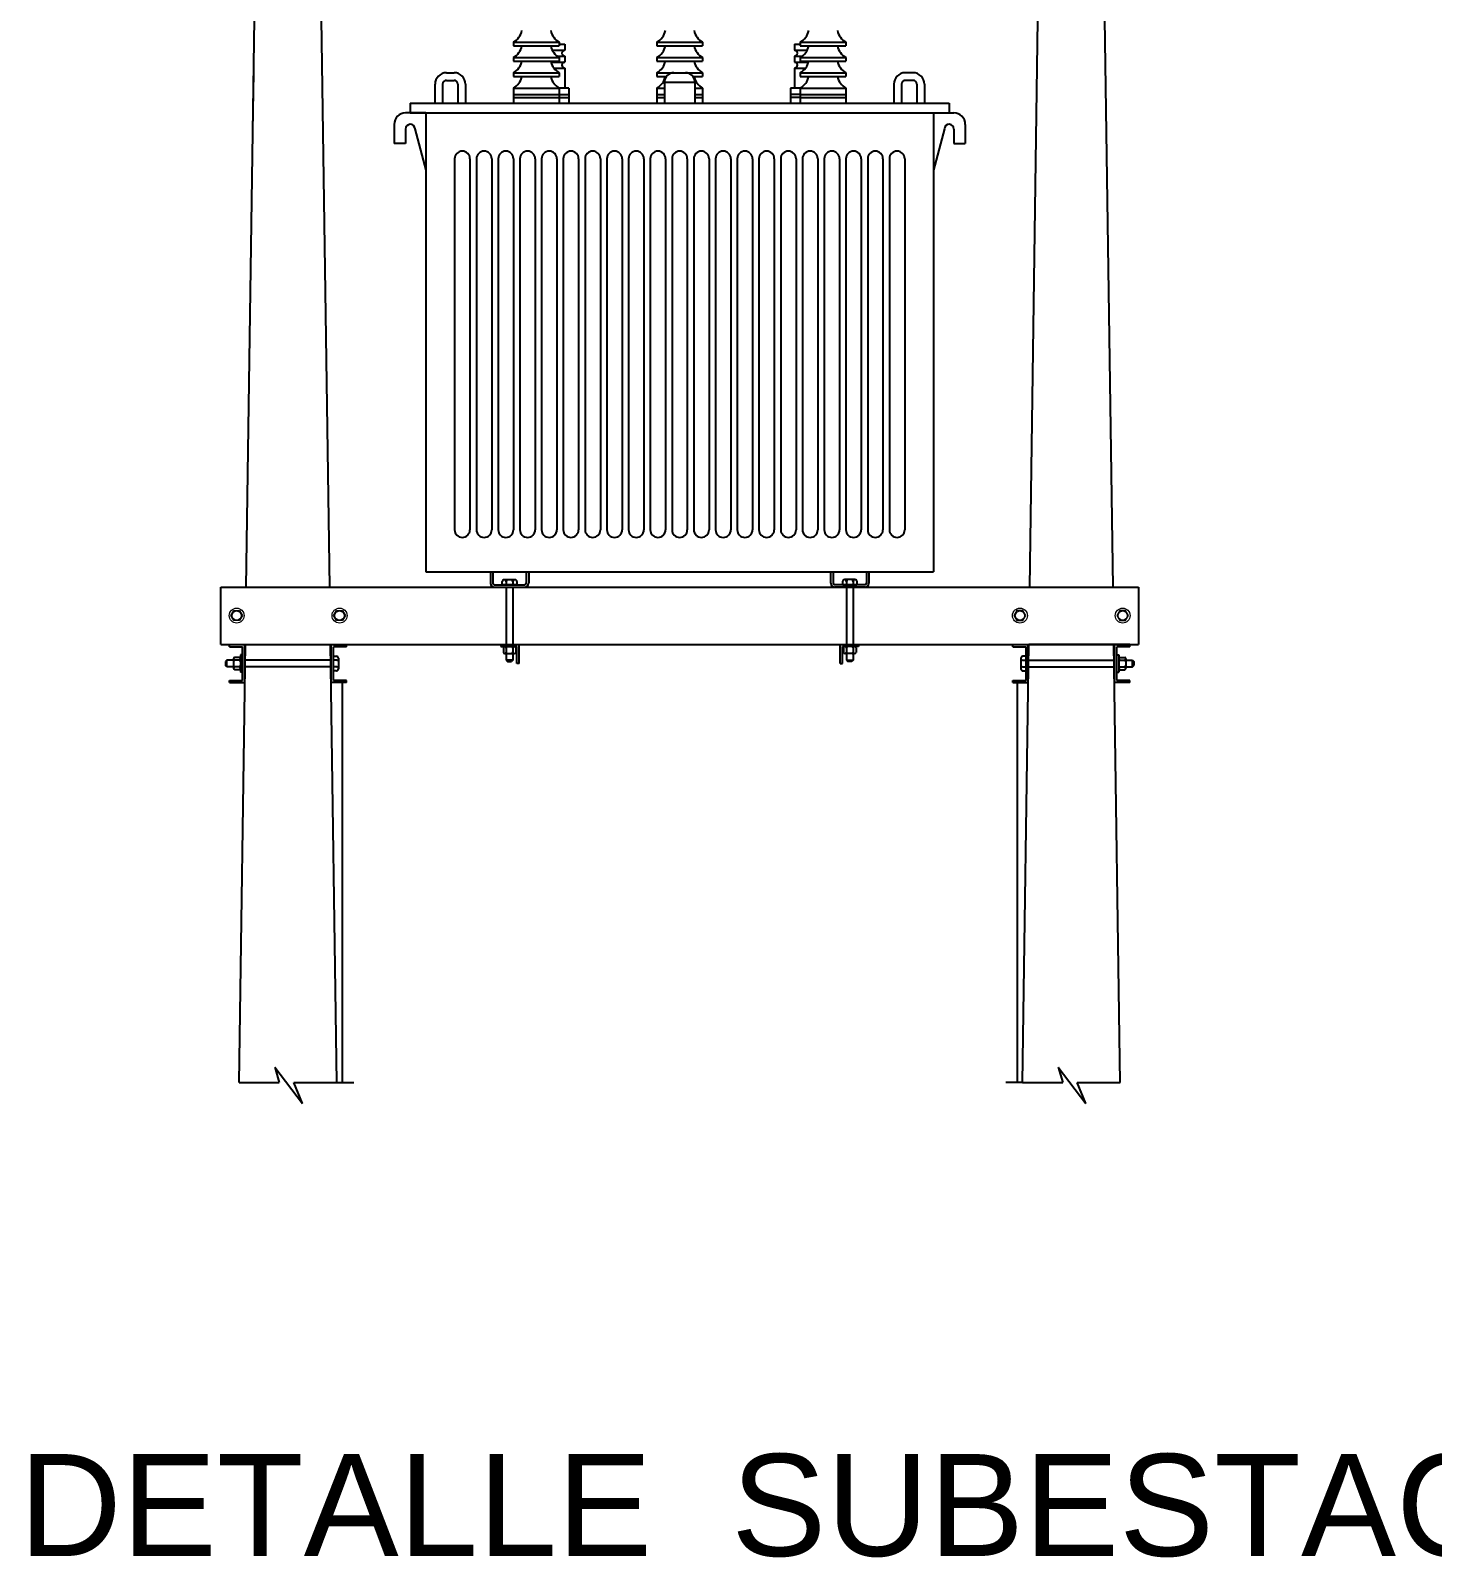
# Model space of a CAD drawing. Header units: millimetres. Extents: x 3057.5 to 3131.2, y 1715.9 to 1738.7.
# Drawn here: x 3104.88 to 3118.63, y 1715.91 to 1730.88 of the extents above; entities that cross this region are included whole.
import ezdxf

# ---------------------------------------------------------------- set-up
doc = ezdxf.new("R2010")
doc.units = ezdxf.units.MM
doc.linetypes.add('ACAD_ISO02W100', pattern=[15, 12, -3])
doc.styles.get("Standard").update_dxf_attribs({"font": 'arial.ttf'})

msp = doc.modelspace()

# ---------------------------------------------------------------- linework, layer by layer
at = {"color": 177, "linetype": 'ACAD_ISO02W100', "true_color": 0x293189}
for p, q in [((3107, 1725.421), (3107.145, 1735.508)), ((3107.819, 1725.421), (3107.723, 1732.127)), ((3106.931, 1720.562), (3106.992, 1724.859)), ((3107.889, 1720.562), (3107.827, 1724.859)), ((3107.279, 1720.713), (3107.552, 1720.358)), ((3107.279, 1720.713), (3107.324, 1720.562)), ((3114.963, 1720.713), (3115.236, 1720.358)), ((3114.963, 1720.713), (3115.008, 1720.562)), ((3106.931, 1720.562), (3107.324, 1720.562)), ((3107.552, 1720.358), (3107.466, 1720.562)), ((3107.466, 1720.562), (3107.889, 1720.562)), ((3114.614, 1720.562), (3115.008, 1720.562)), ((3115.15, 1720.562), (3115.572, 1720.562)), ((3115.236, 1720.358), (3115.15, 1720.562))]:
    msp.add_line(p, q, dxfattribs=at)
at = {"color": 177, "true_color": 0x293189}
for p, q in [((3115.502, 1725.421), (3115.391, 1733.188)), ((3114.684, 1725.421), (3114.78, 1732.127)), ((3109.55, 1725.478), (3109.55, 1725.444)), ((3109.55, 1725.421), (3109.55, 1724.859)), ((3109.615, 1725.478), (3109.615, 1725.444)), ((3109.615, 1725.421), (3109.615, 1724.859)), ((3112.888, 1725.478), (3112.888, 1725.444)), ((3112.888, 1725.421), (3112.888, 1724.859)), ((3112.952, 1725.478), (3112.952, 1725.444)), ((3112.952, 1725.421), (3112.952, 1724.859)), ((3109.498, 1724.838), (3109.654, 1724.838)), ((3109.522, 1724.826), (3109.522, 1724.781)), ((3109.536, 1724.769), (3109.629, 1724.769)), ((3109.55, 1724.826), (3109.55, 1724.781)), ((3109.55, 1724.769), (3109.55, 1724.704)), ((3109.563, 1724.838), (3109.602, 1724.838)), ((3109.563, 1724.769), (3109.602, 1724.769)), ((3109.615, 1724.826), (3109.615, 1724.781)), ((3109.615, 1724.769), (3109.615, 1724.704)), ((3109.643, 1724.826), (3109.643, 1724.781)), ((3113.005, 1724.838), (3112.849, 1724.838)), ((3112.859, 1724.826), (3112.859, 1724.781)), ((3112.967, 1724.769), (3112.873, 1724.769)), ((3112.888, 1724.826), (3112.888, 1724.781)), ((3112.888, 1724.769), (3112.888, 1724.704)), ((3112.94, 1724.838), (3112.9, 1724.838)), ((3112.94, 1724.769), (3112.9, 1724.769)), ((3112.952, 1724.826), (3112.952, 1724.781)), ((3112.952, 1724.769), (3112.952, 1724.704)), ((3112.981, 1724.826), (3112.981, 1724.781)), ((3114.614, 1720.562), (3114.676, 1724.859)), ((3115.572, 1720.562), (3115.51, 1724.859)), ((3106.809, 1724.704), (3106.796, 1724.69)), ((3106.796, 1724.69), (3106.796, 1724.652)), ((3106.809, 1724.639), (3106.796, 1724.652)), ((3106.875, 1724.704), (3106.809, 1724.704)), ((3106.809, 1724.639), (3106.809, 1724.704)), ((3106.875, 1724.639), (3106.809, 1724.639)), ((3106.875, 1724.718), (3106.875, 1724.625)), ((3106.875, 1724.691), (3106.875, 1724.652)), ((3106.931, 1724.732), (3106.887, 1724.732)), ((3106.931, 1724.704), (3106.887, 1724.704)), ((3106.931, 1724.639), (3106.887, 1724.639)), ((3106.943, 1724.756), (3106.943, 1724.587)), ((3106.943, 1724.691), (3106.943, 1724.652)), ((3107.832, 1724.704), (3106.987, 1724.704)), ((3107.832, 1724.639), (3106.987, 1724.639)), ((3107.889, 1724.704), (3107.855, 1724.704)), ((3107.889, 1724.639), (3107.855, 1724.639)), ((3109.55, 1724.704), (3109.563, 1724.691)), ((3109.615, 1724.704), (3109.55, 1724.704)), ((3109.563, 1724.691), (3109.602, 1724.691)), ((3109.615, 1724.704), (3109.602, 1724.691)), ((3112.888, 1724.704), (3112.952, 1724.704)), ((3112.888, 1724.704), (3112.901, 1724.691)), ((3112.939, 1724.691), (3112.901, 1724.691)), ((3112.952, 1724.704), (3112.939, 1724.691)), ((3114.614, 1724.704), (3114.648, 1724.704)), ((3114.614, 1724.639), (3114.648, 1724.639)), ((3114.67, 1724.704), (3115.516, 1724.704)), ((3114.67, 1724.639), (3115.516, 1724.639)), ((3115.559, 1724.756), (3115.559, 1724.587)), ((3115.559, 1724.691), (3115.559, 1724.652)), ((3115.571, 1724.732), (3115.616, 1724.732)), ((3115.571, 1724.704), (3115.616, 1724.704)), ((3115.571, 1724.639), (3115.616, 1724.639)), ((3115.628, 1724.718), (3115.628, 1724.625)), ((3115.628, 1724.704), (3115.693, 1724.704)), ((3115.628, 1724.691), (3115.628, 1724.652)), ((3115.628, 1724.639), (3115.693, 1724.639)), ((3115.693, 1724.639), (3115.693, 1724.704)), ((3115.693, 1724.704), (3115.707, 1724.69)), ((3115.693, 1724.639), (3115.707, 1724.652)), ((3115.707, 1724.69), (3115.707, 1724.652)), ((3106.931, 1724.611), (3106.887, 1724.611)), ((3115.571, 1724.611), (3115.616, 1724.611))]:
    msp.add_line(p, q, dxfattribs=at)
at = {"color": 177, "linetype": 'Continuous', "true_color": 0x293189}
for p, q in [((3109.62, 1730.765), (3110.07, 1730.765)), ((3109.62, 1730.765), (3110.07, 1730.765)), ((3109.62, 1730.765), (3109.62, 1730.729)), ((3110.07, 1730.765), (3110.07, 1730.729)), ((3111.026, 1730.765), (3111.476, 1730.765)), ((3111.026, 1730.765), (3111.476, 1730.765)), ((3111.026, 1730.765), (3111.026, 1730.729)), ((3111.476, 1730.765), (3111.476, 1730.729)), ((3112.432, 1730.765), (3112.882, 1730.765)), ((3112.432, 1730.765), (3112.882, 1730.765)), ((3112.432, 1730.765), (3112.432, 1730.729)), ((3112.882, 1730.765), (3112.882, 1730.729)), ((3109.62, 1730.729), (3110.07, 1730.729)), ((3109.62, 1730.615), (3110.07, 1730.615)), ((3109.62, 1730.615), (3109.62, 1730.579)), ((3110.001, 1730.687), (3110.126, 1730.687)), ((3110.051, 1730.628), (3110.126, 1730.628)), ((3110.07, 1730.746), (3110.126, 1730.746)), ((3110.07, 1730.615), (3110.07, 1730.579)), ((3110.126, 1730.746), (3110.126, 1730.687)), ((3110.126, 1730.628), (3110.126, 1730.57)), ((3111.026, 1730.729), (3111.476, 1730.729)), ((3111.026, 1730.615), (3111.476, 1730.615)), ((3111.026, 1730.615), (3111.026, 1730.579)), ((3111.476, 1730.615), (3111.476, 1730.579)), ((3112.376, 1730.746), (3112.376, 1730.687)), ((3112.376, 1730.746), (3112.432, 1730.746)), ((3112.376, 1730.687), (3112.502, 1730.687)), ((3112.376, 1730.628), (3112.376, 1730.57)), ((3112.376, 1730.628), (3112.452, 1730.628)), ((3112.432, 1730.729), (3112.882, 1730.729)), ((3112.432, 1730.615), (3112.882, 1730.615)), ((3112.432, 1730.615), (3112.432, 1730.579)), ((3112.882, 1730.615), (3112.882, 1730.579)), ((3108.964, 1730.465), (3109.039, 1730.465)), ((3109.62, 1730.579), (3110.07, 1730.579)), ((3109.62, 1730.465), (3110.07, 1730.465)), ((3109.62, 1730.465), (3109.62, 1730.429)), ((3109.988, 1730.57), (3110.126, 1730.57)), ((3110.018, 1730.51), (3110.126, 1730.51)), ((3110.07, 1730.465), (3110.07, 1730.429)), ((3110.126, 1730.51), (3110.126, 1730.315)), ((3111.026, 1730.579), (3111.476, 1730.579)), ((3111.026, 1730.465), (3111.476, 1730.465)), ((3111.026, 1730.465), (3111.026, 1730.429)), ((3111.195, 1730.465), (3111.307, 1730.465)), ((3111.476, 1730.465), (3111.476, 1730.429)), ((3112.376, 1730.57), (3112.514, 1730.57)), ((3112.376, 1730.51), (3112.376, 1730.315)), ((3112.376, 1730.51), (3112.485, 1730.51)), ((3112.432, 1730.579), (3112.882, 1730.579)), ((3112.432, 1730.465), (3112.882, 1730.465)), ((3112.432, 1730.465), (3112.432, 1730.429)), ((3112.882, 1730.465), (3112.882, 1730.429)), ((3113.539, 1730.465), (3113.464, 1730.465)), ((3108.851, 1730.353), (3108.851, 1730.165)), ((3108.926, 1730.353), (3108.926, 1730.165)), ((3108.964, 1730.39), (3109.039, 1730.39)), ((3109.076, 1730.353), (3109.076, 1730.165)), ((3109.151, 1730.353), (3109.151, 1730.165)), ((3109.62, 1730.429), (3110.07, 1730.429)), ((3109.62, 1730.315), (3110.07, 1730.315)), ((3109.62, 1730.315), (3109.62, 1730.165)), ((3110.164, 1730.315), (3110.07, 1730.315)), ((3110.07, 1730.315), (3110.07, 1730.165)), ((3110.164, 1730.315), (3110.164, 1730.165)), ((3111.026, 1730.429), (3111.121, 1730.429)), ((3111.026, 1730.315), (3111.101, 1730.315)), ((3111.026, 1730.315), (3111.026, 1730.165)), ((3111.026, 1730.315), (3111.101, 1730.315)), ((3111.026, 1730.315), (3111.026, 1730.165)), ((3111.101, 1730.371), (3111.401, 1730.371)), ((3111.101, 1730.371), (3111.101, 1730.165)), ((3111.214, 1730.371), (3111.289, 1730.371)), ((3111.382, 1730.429), (3111.476, 1730.429)), ((3111.401, 1730.371), (3111.401, 1730.165)), ((3111.401, 1730.315), (3111.476, 1730.315)), ((3111.401, 1730.315), (3111.476, 1730.315)), ((3111.476, 1730.315), (3111.476, 1730.165)), ((3111.476, 1730.315), (3111.476, 1730.165)), ((3112.432, 1730.315), (3112.339, 1730.315)), ((3112.339, 1730.315), (3112.339, 1730.165)), ((3112.432, 1730.429), (3112.882, 1730.429)), ((3112.432, 1730.315), (3112.882, 1730.315)), ((3112.432, 1730.315), (3112.432, 1730.165)), ((3112.882, 1730.315), (3112.882, 1730.165)), ((3113.351, 1730.353), (3113.351, 1730.165)), ((3113.426, 1730.353), (3113.426, 1730.165)), ((3113.539, 1730.39), (3113.464, 1730.39)), ((3113.576, 1730.353), (3113.576, 1730.165)), ((3113.651, 1730.353), (3113.651, 1730.165)), ((3108.607, 1730.165), (3113.895, 1730.165)), ((3108.607, 1730.165), (3108.607, 1730.071)), ((3109.62, 1730.25), (3110.07, 1730.25)), ((3109.62, 1730.223), (3110.07, 1730.223)), ((3110.07, 1730.25), (3110.164, 1730.25)), ((3110.07, 1730.223), (3110.164, 1730.223)), ((3111.026, 1730.25), (3111.101, 1730.25)), ((3111.026, 1730.25), (3111.101, 1730.25)), ((3111.026, 1730.223), (3111.101, 1730.223)), ((3111.026, 1730.223), (3111.101, 1730.223)), ((3111.401, 1730.25), (3111.476, 1730.25)), ((3111.401, 1730.25), (3111.476, 1730.25)), ((3111.401, 1730.223), (3111.476, 1730.223)), ((3111.401, 1730.223), (3111.476, 1730.223)), ((3112.432, 1730.25), (3112.339, 1730.25)), ((3112.432, 1730.223), (3112.339, 1730.223)), ((3112.432, 1730.25), (3112.882, 1730.25)), ((3112.432, 1730.223), (3112.882, 1730.223)), ((3113.895, 1730.165), (3113.895, 1730.071)), ((3108.763, 1730.071), (3108.563, 1730.071)), ((3108.607, 1730.071), (3113.895, 1730.071)), ((3108.763, 1730.071), (3108.763, 1725.571)), ((3113.739, 1730.071), (3113.739, 1725.571)), ((3113.739, 1730.071), (3113.94, 1730.071)), ((3108.45, 1729.959), (3108.45, 1729.771)), ((3108.563, 1729.913), (3108.563, 1729.771)), ((3108.655, 1729.914), (3108.763, 1729.509)), ((3113.847, 1729.914), (3113.739, 1729.509)), ((3113.94, 1729.913), (3113.94, 1729.771)), ((3114.052, 1729.959), (3114.052, 1729.771)), ((3108.563, 1729.771), (3108.45, 1729.771)), ((3113.94, 1729.771), (3114.052, 1729.771)), ((3109.044, 1729.621), (3109.044, 1725.984)), ((3109.194, 1729.621), (3109.194, 1725.984)), ((3109.258, 1729.621), (3109.258, 1725.984)), ((3109.408, 1729.621), (3109.408, 1725.984)), ((3109.471, 1729.621), (3109.471, 1725.984)), ((3109.621, 1729.621), (3109.621, 1725.984)), ((3109.684, 1729.621), (3109.684, 1725.984)), ((3109.834, 1729.621), (3109.834, 1725.984)), ((3109.897, 1729.621), (3109.897, 1725.984)), ((3110.047, 1729.621), (3110.047, 1725.984)), ((3110.11, 1729.621), (3110.11, 1725.984)), ((3110.26, 1729.621), (3110.26, 1725.984)), ((3110.323, 1729.621), (3110.323, 1725.984)), ((3110.473, 1729.621), (3110.473, 1725.984)), ((3110.537, 1729.621), (3110.537, 1725.984)), ((3110.687, 1729.621), (3110.687, 1725.984)), ((3110.75, 1729.621), (3110.75, 1725.984)), ((3110.9, 1729.621), (3110.9, 1725.984)), ((3110.963, 1729.621), (3110.963, 1725.984)), ((3111.113, 1729.621), (3111.113, 1725.984)), ((3111.176, 1729.621), (3111.176, 1725.984)), ((3111.326, 1729.621), (3111.326, 1725.984)), ((3111.389, 1729.621), (3111.389, 1725.984)), ((3111.539, 1729.621), (3111.539, 1725.984)), ((3111.603, 1729.621), (3111.603, 1725.984)), ((3111.753, 1729.621), (3111.753, 1725.984)), ((3111.816, 1729.621), (3111.816, 1725.984)), ((3111.966, 1729.621), (3111.966, 1725.984)), ((3112.029, 1729.621), (3112.029, 1725.984)), ((3112.179, 1729.621), (3112.179, 1725.984)), ((3112.242, 1729.621), (3112.242, 1725.984)), ((3112.392, 1729.621), (3112.392, 1725.984)), ((3112.455, 1729.621), (3112.455, 1725.984)), ((3112.605, 1729.621), (3112.605, 1725.984)), ((3112.669, 1729.621), (3112.669, 1725.984)), ((3112.819, 1729.621), (3112.819, 1725.984)), ((3112.882, 1729.621), (3112.882, 1725.984)), ((3113.032, 1729.621), (3113.032, 1725.984)), ((3113.095, 1729.621), (3113.095, 1725.984)), ((3113.245, 1729.621), (3113.245, 1725.984)), ((3113.308, 1729.621), (3113.308, 1725.984)), ((3113.458, 1729.621), (3113.458, 1725.984)), ((3108.763, 1725.571), (3113.739, 1725.571)), ((3109.395, 1725.571), (3109.395, 1725.459)), ((3109.417, 1725.571), (3109.417, 1725.459)), ((3109.747, 1725.571), (3109.747, 1725.459)), ((3109.77, 1725.571), (3109.77, 1725.459)), ((3112.732, 1725.571), (3112.732, 1725.459)), ((3112.755, 1725.571), (3112.755, 1725.459)), ((3113.085, 1725.571), (3113.085, 1725.459)), ((3113.107, 1725.571), (3113.107, 1725.459)), ((3106.751, 1724.859), (3106.751, 1725.421)), ((3106.751, 1725.421), (3115.751, 1725.421)), ((3108.427, 1725.421), (3114.076, 1725.421)), ((3109.432, 1725.444), (3109.732, 1725.444)), ((3109.432, 1725.421), (3109.732, 1725.421)), ((3113.07, 1725.444), (3112.77, 1725.444)), ((3113.07, 1725.421), (3112.77, 1725.421)), ((3115.751, 1725.421), (3115.751, 1724.859)), ((3106.751, 1724.859), (3115.751, 1724.859))]:
    msp.add_line(p, q, dxfattribs=at)
at = {"color": 177, "linetype": 'Continuous', "ltscale": 0.13, "true_color": 0x293189}
for p, q in [((3109.732, 1725.421), (3112.77, 1725.421)), ((3106.837, 1724.836), (3106.837, 1724.859)), ((3106.837, 1724.859), (3107.244, 1724.859)), ((3106.837, 1724.836), (3106.964, 1724.836)), ((3106.964, 1724.506), (3106.964, 1724.836)), ((3106.987, 1724.484), (3106.987, 1724.859)), ((3106.992, 1724.859), (3107.827, 1724.859)), ((3107.832, 1724.484), (3107.832, 1724.859)), ((3107.855, 1724.506), (3107.855, 1724.836)), ((3107.982, 1724.836), (3107.855, 1724.836)), ((3107.982, 1724.836), (3107.982, 1724.859)), ((3109.498, 1724.859), (3109.498, 1724.838)), ((3109.498, 1724.859), (3109.667, 1724.859)), ((3109.498, 1724.859), (3109.498, 1724.838)), ((3109.654, 1724.671), (3109.654, 1724.838)), ((3109.676, 1724.671), (3109.676, 1724.859)), ((3112.826, 1724.859), (3113.014, 1724.859)), ((3112.826, 1724.671), (3112.826, 1724.859)), ((3112.835, 1724.859), (3113.005, 1724.859)), ((3112.849, 1724.671), (3112.849, 1724.838)), ((3113.005, 1724.859), (3113.005, 1724.838)), ((3114.52, 1724.836), (3114.52, 1724.859)), ((3114.52, 1724.836), (3114.648, 1724.836)), ((3114.648, 1724.506), (3114.648, 1724.836)), ((3114.67, 1724.484), (3114.67, 1724.859)), ((3115.51, 1724.859), (3114.676, 1724.859)), ((3115.666, 1724.859), (3115.259, 1724.859)), ((3115.516, 1724.484), (3115.516, 1724.859)), ((3115.666, 1724.836), (3115.538, 1724.836)), ((3115.538, 1724.506), (3115.538, 1724.836)), ((3115.666, 1724.836), (3115.666, 1724.859)), ((3106.964, 1724.756), (3106.943, 1724.756)), ((3106.964, 1724.587), (3106.964, 1724.756)), ((3109.676, 1724.671), (3109.654, 1724.671)), ((3112.826, 1724.671), (3112.849, 1724.671)), ((3115.538, 1724.756), (3115.559, 1724.756)), ((3115.538, 1724.587), (3115.538, 1724.756)), ((3106.837, 1724.484), (3106.837, 1724.506)), ((3106.837, 1724.506), (3106.964, 1724.506)), ((3106.837, 1724.484), (3106.987, 1724.484)), ((3106.964, 1724.587), (3106.943, 1724.587)), ((3107.982, 1724.484), (3107.832, 1724.484)), ((3107.982, 1724.506), (3107.855, 1724.506)), ((3107.942, 1724.484), (3107.942, 1720.562)), ((3107.982, 1724.484), (3107.982, 1724.506)), ((3114.52, 1724.484), (3114.52, 1724.506)), ((3114.52, 1724.506), (3114.648, 1724.506)), ((3114.52, 1724.484), (3114.67, 1724.484)), ((3114.561, 1724.484), (3114.561, 1720.562)), ((3115.666, 1724.484), (3115.516, 1724.484)), ((3115.538, 1724.587), (3115.559, 1724.587)), ((3115.666, 1724.506), (3115.538, 1724.506)), ((3115.666, 1724.484), (3115.666, 1724.506)), ((3107.889, 1720.562), (3108.055, 1720.562)), ((3114.614, 1720.562), (3114.451, 1720.562))]:
    msp.add_line(p, q, dxfattribs=at)
at = {"color": 177, "linetype": 'Continuous', "lineweight": 13, "ltscale": 0.13, "true_color": 0x293189}
for p, q in [((3106.848, 1725.142), (3106.877, 1725.192)), ((3106.877, 1725.092), (3106.848, 1725.142)), ((3106.877, 1725.192), (3106.935, 1725.192)), ((3106.935, 1725.092), (3106.877, 1725.092)), ((3106.935, 1725.192), (3106.964, 1725.142)), ((3106.964, 1725.142), (3106.935, 1725.092)), ((3107.857, 1725.142), (3107.886, 1725.192)), ((3107.886, 1725.092), (3107.857, 1725.142)), ((3107.886, 1725.192), (3107.944, 1725.192)), ((3107.944, 1725.092), (3107.886, 1725.092)), ((3107.944, 1725.192), (3107.973, 1725.142)), ((3107.973, 1725.142), (3107.944, 1725.092)), ((3114.559, 1725.192), (3114.53, 1725.142)), ((3114.53, 1725.142), (3114.559, 1725.092)), ((3114.616, 1725.192), (3114.559, 1725.192)), ((3114.559, 1725.092), (3114.616, 1725.092)), ((3114.645, 1725.142), (3114.616, 1725.192)), ((3114.616, 1725.092), (3114.645, 1725.142)), ((3115.568, 1725.192), (3115.539, 1725.142)), ((3115.539, 1725.142), (3115.568, 1725.092)), ((3115.625, 1725.192), (3115.568, 1725.192)), ((3115.568, 1725.092), (3115.625, 1725.092)), ((3115.654, 1725.142), (3115.625, 1725.192)), ((3115.625, 1725.092), (3115.654, 1725.142))]:
    msp.add_line(p, q, dxfattribs=at)
at = {"color": 177, "linetype": 'ByBlock', "true_color": 0x293189}
msp.add_lwpolyline([(3107.065, 1729.901), (3107.073, 1730.465)], dxfattribs=at)
at = {"color": 177, "true_color": 0x293189}
for points in [[(3109.654, 1725.475), (3109.654, 1725.45, -0.414214), (3109.648, 1725.444), (3109.517, 1725.444, -0.414214), (3109.511, 1725.45), (3109.511, 1725.475)], [(3112.848, 1725.475), (3112.848, 1725.45, 0.414214), (3112.854, 1725.444), (3112.986, 1725.444, 0.414214), (3112.992, 1725.45), (3112.992, 1725.475)], [(3107.886, 1724.6), (3107.861, 1724.6, -0.414214), (3107.855, 1724.606), (3107.855, 1724.737, -0.414214), (3107.861, 1724.743), (3107.886, 1724.743)], [(3114.616, 1724.6), (3114.642, 1724.6, 0.414214), (3114.648, 1724.606), (3114.648, 1724.737, 0.414214), (3114.642, 1724.743), (3114.616, 1724.743)]]:
    msp.add_lwpolyline(points, format="xyb", dxfattribs=at)
for points in [[(3109.529, 1725.494), (3109.636, 1725.494)], [(3112.973, 1725.494), (3112.867, 1725.494)], [(3107.905, 1724.725), (3107.905, 1724.618)], [(3114.598, 1724.725), (3114.598, 1724.618)]]:
    msp.add_lwpolyline(points, dxfattribs=at)
at = {"color": 177, "linetype": 'Continuous', "lineweight": 13, "ltscale": 0.13, "true_color": 0x293189}
for centre, radius in [((3106.906, 1725.142), 0.0733), ((3106.906, 1725.142), 0.0448), ((3107.915, 1725.142), 0.0733), ((3107.915, 1725.142), 0.0448), ((3114.588, 1725.142), 0.0733), ((3114.588, 1725.142), 0.0448), ((3115.596, 1725.142), 0.0733), ((3115.596, 1725.142), 0.0448)]:
    msp.add_circle(centre, radius, dxfattribs=at)
at = {"color": 177, "linetype": 'Continuous', "true_color": 0x293189}
for centre, radius, start, end in [((3109.539, 1730.912), 0.168, 298.707, 348.4341), ((3110.151, 1730.912), 0.168, 191.5659, 241.293), ((3110.946, 1730.912), 0.168, 298.707, 348.4341), ((3111.557, 1730.912), 0.168, 191.5659, 241.293), ((3112.352, 1730.912), 0.168, 298.707, 348.4341), ((3112.963, 1730.912), 0.168, 191.5659, 241.293), ((3109.539, 1730.762), 0.168, 298.707, 348.4341), ((3110.151, 1730.762), 0.168, 191.5659, 241.293), ((3110.126, 1730.657), 0.0298, 90, 270), ((3110.946, 1730.762), 0.168, 298.707, 348.4341), ((3111.557, 1730.762), 0.168, 191.5659, 241.293), ((3112.376, 1730.657), 0.0298, 270, 90), ((3112.352, 1730.762), 0.168, 298.707, 348.4341), ((3112.963, 1730.762), 0.168, 191.5659, 241.293), ((3108.964, 1730.353), 0.112, 90, 180), ((3109.039, 1730.353), 0.112, 0, 90), ((3109.539, 1730.612), 0.168, 298.707, 348.4341), ((3110.151, 1730.612), 0.168, 191.5659, 241.293), ((3110.126, 1730.54), 0.0298, 90, 270), ((3110.946, 1730.612), 0.168, 298.707, 348.4341), ((3111.195, 1730.371), 0.0937, 90, 180), ((3111.307, 1730.371), 0.0937, 0, 90), ((3111.557, 1730.612), 0.168, 191.5659, 241.293), ((3112.376, 1730.54), 0.0298, 270, 90), ((3112.352, 1730.612), 0.168, 298.707, 348.4341), ((3112.963, 1730.612), 0.168, 191.5659, 241.293), ((3113.464, 1730.353), 0.112, 90, 180), ((3113.539, 1730.353), 0.112, 0, 90), ((3108.964, 1730.353), 0.0375, 90, 180), ((3109.039, 1730.353), 0.0375, 0, 90), ((3109.539, 1730.462), 0.168, 298.707, 348.4341), ((3110.151, 1730.462), 0.168, 191.5659, 241.293), ((3110.946, 1730.462), 0.168, 298.707, 348.4341), ((3111.557, 1730.462), 0.168, 191.5659, 241.293), ((3112.352, 1730.462), 0.168, 298.707, 348.4341), ((3112.963, 1730.462), 0.168, 191.5659, 241.293), ((3113.464, 1730.353), 0.0375, 90, 180), ((3113.539, 1730.353), 0.0375, 0, 90), ((3108.563, 1729.959), 0.112, 90, 180), ((3113.94, 1729.959), 0.112, 0, 90), ((3108.609, 1729.913), 0.0464, 2.0305, 180), ((3113.894, 1729.913), 0.0464, 0, 177.9695), ((3109.119, 1729.621), 0.075, 0, 180), ((3109.333, 1729.621), 0.075, 0, 180), ((3109.546, 1729.621), 0.075, 0, 180), ((3109.759, 1729.621), 0.075, 0, 180), ((3109.972, 1729.621), 0.075, 0, 180), ((3110.185, 1729.621), 0.075, 0, 180), ((3110.398, 1729.621), 0.075, 0, 180), ((3110.612, 1729.621), 0.075, 0, 180), ((3110.825, 1729.621), 0.075, 0, 180), ((3111.038, 1729.621), 0.075, 0, 180), ((3111.251, 1729.621), 0.075, 0, 180), ((3111.464, 1729.621), 0.075, 0, 180), ((3111.678, 1729.621), 0.075, 0, 180), ((3111.891, 1729.621), 0.075, 0, 180), ((3112.104, 1729.621), 0.075, 0, 180), ((3112.317, 1729.621), 0.075, 0, 180), ((3112.53, 1729.621), 0.075, 0, 180), ((3112.744, 1729.621), 0.075, 0, 180), ((3112.957, 1729.621), 0.075, 0, 180), ((3113.17, 1729.621), 0.075, 0, 180), ((3113.383, 1729.621), 0.075, 0, 180), ((3109.119, 1725.984), 0.075, 180, 0), ((3109.333, 1725.984), 0.075, 180, 0), ((3109.546, 1725.984), 0.075, 180, 0), ((3109.759, 1725.984), 0.075, 180, 0), ((3109.972, 1725.984), 0.075, 180, 0), ((3110.185, 1725.984), 0.075, 180, 0), ((3110.398, 1725.984), 0.075, 180, 0), ((3110.612, 1725.984), 0.075, 180, 0), ((3110.825, 1725.984), 0.075, 180, 0), ((3111.038, 1725.984), 0.075, 180, 0), ((3111.251, 1725.984), 0.075, 180, 0), ((3111.464, 1725.984), 0.075, 180, 0), ((3111.678, 1725.984), 0.075, 180, 0), ((3111.891, 1725.984), 0.075, 180, 0), ((3112.104, 1725.984), 0.075, 180, 0), ((3112.317, 1725.984), 0.075, 180, 0), ((3112.53, 1725.984), 0.075, 180, 0), ((3112.744, 1725.984), 0.075, 180, 0), ((3112.957, 1725.984), 0.075, 180, 0), ((3113.17, 1725.984), 0.075, 180, 0), ((3113.383, 1725.984), 0.075, 180, 0), ((3109.432, 1725.459), 0.0375, 180, 270), ((3109.432, 1725.459), 0.015, 180, 270), ((3109.732, 1725.459), 0.015, 270, 0), ((3109.732, 1725.459), 0.0375, 270, 0), ((3112.77, 1725.459), 0.0375, 180, 270), ((3112.77, 1725.459), 0.015, 180, 270), ((3113.07, 1725.459), 0.0375, 270, 0), ((3113.07, 1725.459), 0.015, 270, 0)]:
    msp.add_arc(centre, radius, start, end, dxfattribs=at)
at = {"color": 177, "true_color": 0x293189}
for centre, radius, start, end in [((3109.529, 1725.475), 0.0183, 90, 180), ((3109.532, 1725.477), 0.0183, 356.0661, 68.6532), ((3109.568, 1725.477), 0.0183, 111.3468, 183.9339), ((3109.597, 1725.477), 0.0183, 356.0661, 68.6532), ((3109.633, 1725.477), 0.0183, 111.3468, 183.9339), ((3109.636, 1725.475), 0.0183, 0, 90), ((3112.867, 1725.475), 0.0183, 90, 180), ((3112.869, 1725.477), 0.0183, 356.0661, 68.6532), ((3112.906, 1725.477), 0.0183, 111.3468, 183.9339), ((3112.934, 1725.477), 0.0183, 356.0661, 68.6532), ((3112.971, 1725.477), 0.0183, 111.3468, 183.9339), ((3112.973, 1725.475), 0.0183, 0, 90), ((3109.536, 1724.824), 0.0144, 8.2775, 171.7225), ((3109.536, 1724.783), 0.0144, 188.2775, 351.7225), ((3109.567, 1724.82), 0.0181, 105.1705, 163.2575), ((3109.567, 1724.787), 0.0181, 196.7425, 254.8295), ((3109.598, 1724.82), 0.0181, 16.7425, 74.8295), ((3109.598, 1724.787), 0.0181, 285.1705, 343.2575), ((3109.629, 1724.824), 0.0144, 8.2775, 171.7225), ((3109.629, 1724.783), 0.0144, 188.2775, 351.7225), ((3112.873, 1724.824), 0.0144, 8.2775, 171.7225), ((3112.873, 1724.783), 0.0144, 188.2775, 351.7225), ((3112.905, 1724.82), 0.0181, 105.1705, 163.2575), ((3112.905, 1724.787), 0.0181, 196.7425, 254.8295), ((3112.935, 1724.82), 0.0181, 16.7425, 74.8295), ((3112.935, 1724.787), 0.0181, 285.1705, 343.2575), ((3112.967, 1724.824), 0.0144, 8.2775, 171.7225), ((3112.967, 1724.783), 0.0144, 188.2775, 351.7225), ((3106.889, 1724.718), 0.0144, 98.2775, 261.7225), ((3106.892, 1724.686), 0.0181, 106.7425, 164.8295), ((3106.892, 1724.656), 0.0181, 195.1705, 253.2575), ((3106.889, 1724.625), 0.0144, 98.2775, 261.7225), ((3106.929, 1724.718), 0.0144, 278.2775, 81.7225), ((3106.926, 1724.686), 0.0181, 15.1705, 73.2575), ((3106.926, 1724.656), 0.0181, 286.7425, 344.8295), ((3106.929, 1724.625), 0.0144, 278.2775, 81.7225), ((3107.886, 1724.725), 0.0183, 0, 90), ((3107.887, 1724.722), 0.0183, 266.0661, 338.6532), ((3107.887, 1724.686), 0.0183, 21.3468, 93.9339), ((3107.887, 1724.657), 0.0183, 266.0661, 338.6532), ((3107.887, 1724.621), 0.0183, 21.3468, 93.9339), ((3114.616, 1724.725), 0.0183, 90, 180), ((3114.615, 1724.722), 0.0183, 201.3468, 273.9339), ((3114.615, 1724.686), 0.0183, 86.0661, 158.6532), ((3114.615, 1724.657), 0.0183, 201.3468, 273.9339), ((3114.615, 1724.621), 0.0183, 86.0661, 158.6532), ((3115.573, 1724.718), 0.0144, 98.2775, 261.7225), ((3115.577, 1724.686), 0.0181, 106.7425, 164.8295), ((3115.577, 1724.656), 0.0181, 195.1705, 253.2575), ((3115.573, 1724.625), 0.0144, 98.2775, 261.7225), ((3115.614, 1724.718), 0.0144, 278.2775, 81.7225), ((3115.61, 1724.686), 0.0181, 15.1705, 73.2575), ((3115.61, 1724.656), 0.0181, 286.7425, 344.8295), ((3115.614, 1724.625), 0.0144, 278.2775, 81.7225), ((3107.886, 1724.618), 0.0183, 270, 0), ((3114.616, 1724.618), 0.0183, 180, 270)]:
    msp.add_arc(centre, radius, start, end, dxfattribs=at)

# ---------------------------------------------------------------- texts
at = {"linetype": 'ACAD_ISO02W100', "insert": (3104.77, 1716.92), "char_height": 1, "attachment_point": 1}
msp.add_mtext_dynamic_manual_height_columns('DETALLE  SUBESTACION DOS POSTES', width=74.14936, gutter_width=12.5, heights=[43.081], dxfattribs=at)

doc.saveas('drawing.dxf')
